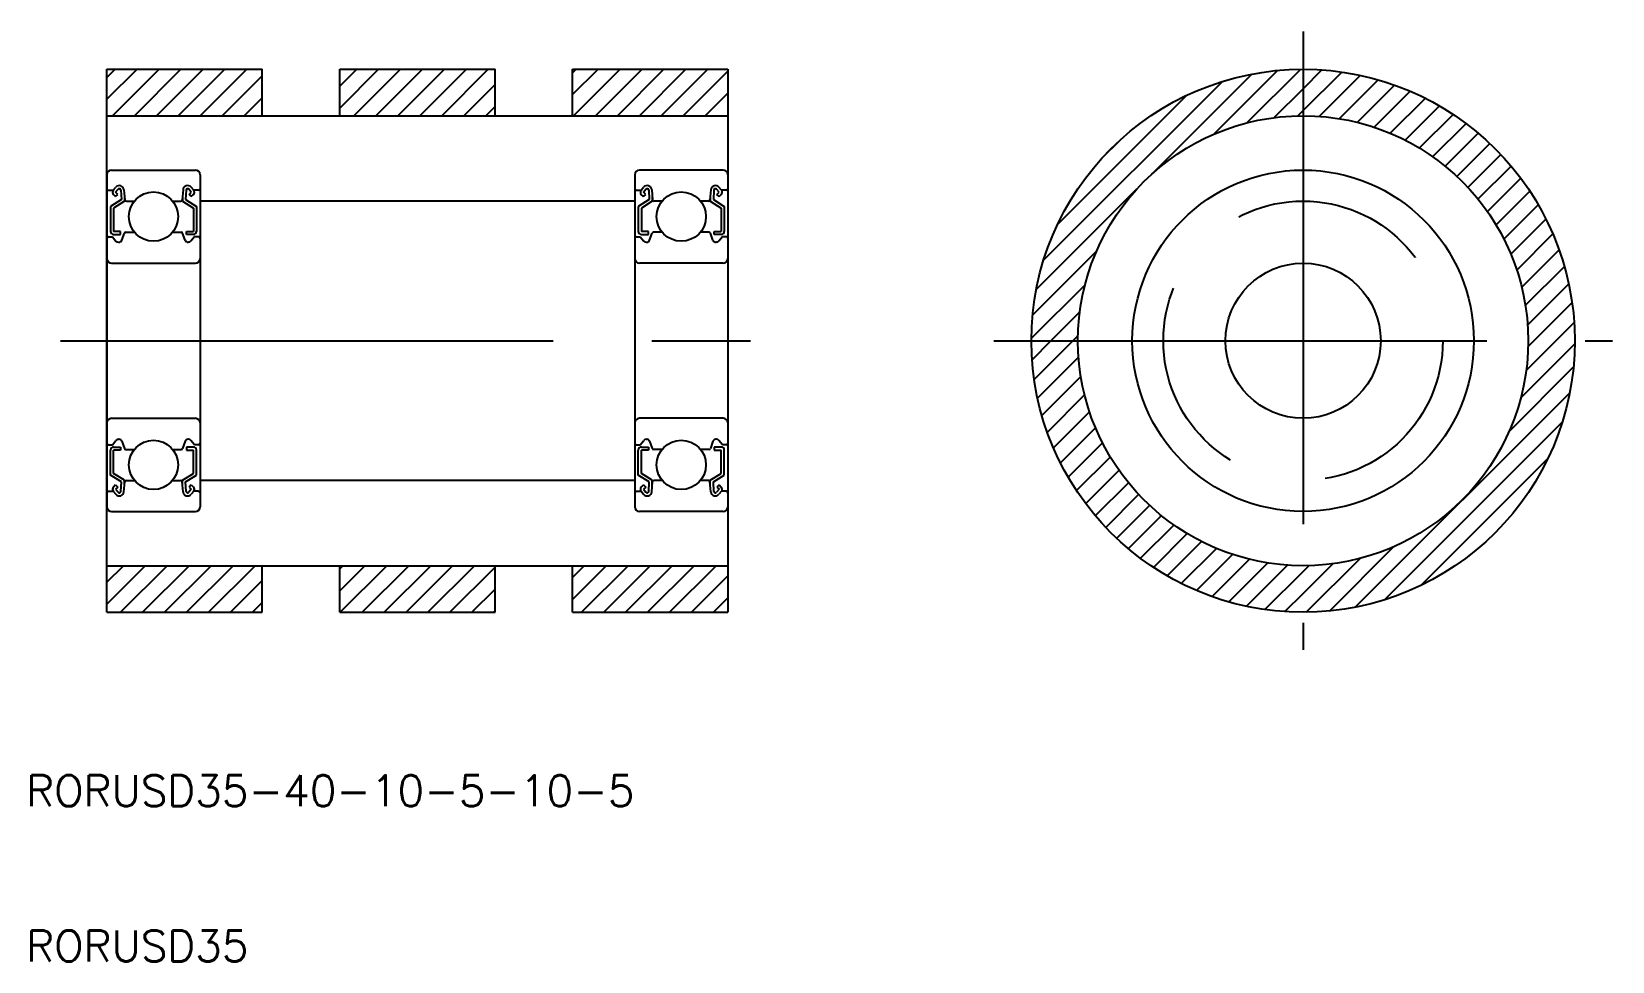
# Model space of a CAD drawing. Extents: x 45 to 147, y 10 to 70.
import ezdxf

# ---------------------------------------------------------------- set-up
doc = ezdxf.new("R2010")
doc.units = 0
doc.linetypes.add('CENTER', pattern=[50.8, 31.75, -6.35, 6.35, -6.35])
doc.linetypes.add('DASHED', pattern=[19.05, 12.7, -6.35])
doc.layers.get('0').update_dxf_attribs({"linetype": 'CONTINUOUS'})
doc.layers.add('CENTER', color=1, linetype='CENTER')
doc.styles.get("Standard").update_dxf_attribs({"font": 'txt.shx'})

# ---------------------------------------------------------------- blocks, each defined once
blk = doc.blocks.new('*X2')
at = {"color": 0, "linetype": 'CONTINUOUS'}
for p, q in [((50, 65.56), (51.94, 67.5)), ((50, 66.97), (50.53, 67.5)), ((50.36, 64.5), (53.36, 67.5)), ((51.77, 64.5), (54.77, 67.5)), ((53.19, 64.5), (56.19, 67.5)), ((54.6, 64.5), (57.6, 67.5)), ((56.01, 64.5), (59.01, 67.5)), ((65, 65), (67.5, 67.5)), ((65, 66.41), (66.09, 67.5)), ((65.91, 64.5), (68.91, 67.5)), ((67.33, 64.5), (70.33, 67.5)), ((68.74, 64.5), (71.74, 67.5)), ((70.16, 64.5), (73.16, 67.5)), ((71.57, 64.5), (74.57, 67.5)), ((80, 65.86), (81.64, 67.5)), ((80, 67.27), (80.23, 67.5)), ((80.06, 64.5), (83.06, 67.5)), ((81.47, 64.5), (84.47, 67.5)), ((82.88, 64.5), (85.88, 67.5)), ((84.3, 64.5), (87.3, 67.5)), ((85.71, 64.5), (88.71, 67.5)), ((87.13, 64.5), (90, 67.37)), ((121.29, 63.3), (125.4, 67.42)), ((123.44, 64.04), (126.9, 67.5)), ((127.05, 66.24), (128.27, 67.46)), ((127.05, 64.83), (129.55, 67.32)), ((57.43, 64.5), (60, 67.07)), ((72.99, 64.5), (75, 66.51)), ((110.34, 55.19), (121.87, 66.71)), ((117.27, 60.7), (123.75, 67.19)), ((125.19, 64.38), (127.05, 66.24)), ((128.1, 64.46), (130.75, 67.11)), ((129.37, 64.31), (131.88, 66.82)), ((130.54, 64.07), (132.95, 66.48)), ((58.84, 64.5), (60, 65.66)), ((88.54, 64.5), (90, 65.96)), ((111.24, 57.5), (119.55, 65.81)), ((131.64, 63.76), (133.96, 66.08)), ((132.67, 63.37), (134.93, 65.63)), ((74.4, 64.5), (75, 65.1)), ((89.96, 64.5), (90, 64.54)), ((126.72, 64.5), (127.05, 64.83)), ((133.63, 62.92), (135.84, 65.13)), ((134.54, 62.42), (136.72, 64.59)), ((135.4, 61.86), (137.55, 64.01)), ((136.2, 61.25), (138.33, 63.38)), ((114.18, 61.86), (115.2, 62.87)), ((136.96, 60.59), (139.08, 62.71)), ((137.66, 59.88), (139.79, 62.01)), ((138.32, 59.13), (140.45, 61.26)), ((138.93, 58.32), (141.08, 60.47)), ((109.87, 53.3), (116.35, 59.78)), ((139.49, 57.46), (141.66, 59.64)), ((139.99, 56.55), (142.2, 58.76)), ((140.44, 55.58), (142.7, 57.84)), ((140.82, 54.55), (143.15, 56.88)), ((109.63, 51.65), (113.75, 55.77)), ((141.14, 53.46), (143.54, 55.86)), ((141.37, 52.28), (143.89, 54.79)), ((109.55, 50.16), (113.01, 53.61)), ((141.52, 51.01), (144.17, 53.66)), ((141.92, 50), (144.38, 52.46)), ((110.81, 50), (112.67, 51.86)), ((143.34, 50), (144.51, 51.18)), ((109.6, 48.78), (110.81, 50)), ((109.73, 47.51), (112.23, 50)), ((112.23, 50), (112.56, 50.33)), ((141.43, 48.09), (143.34, 50)), ((141.55, 49.63), (141.92, 50)), ((109.95, 46.31), (112.59, 48.95)), ((141.08, 46.33), (144.55, 49.8)), ((140.33, 44.16), (144.47, 48.31)), ((110.23, 45.18), (112.74, 47.69)), ((110.58, 44.11), (112.98, 46.51)), ((130.4, 32.82), (144.23, 46.65)), ((110.97, 43.09), (113.3, 45.42)), ((111.42, 42.13), (113.68, 44.39)), ((132.3, 33.3), (143.75, 44.75)), ((111.92, 41.21), (114.13, 43.42)), ((112.46, 40.34), (114.64, 42.51)), ((134.64, 34.23), (142.83, 42.42)), ((113.05, 39.51), (115.2, 41.66)), ((113.67, 38.72), (115.8, 40.85)), ((114.34, 37.97), (116.46, 40.1)), ((115.05, 37.27), (117.17, 39.39)), ((115.8, 36.6), (117.93, 38.73)), ((116.59, 35.98), (118.73, 38.12)), ((117.42, 35.39), (119.59, 37.57)), ((118.29, 34.85), (120.5, 37.06)), ((128.75, 32.58), (132.9, 36.73)), ((119.21, 34.36), (121.47, 36.62)), ((120.18, 33.91), (122.5, 36.23)), ((121.19, 33.51), (123.6, 35.92)), ((122.26, 33.17), (124.78, 35.68)), ((127.25, 32.5), (130.72, 35.97)), ((50, 33.03), (52.47, 35.5)), ((50, 34.44), (51.06, 35.5)), ((50.88, 32.5), (53.88, 35.5)), ((52.3, 32.5), (55.3, 35.5)), ((53.71, 32.5), (56.71, 35.5)), ((55.13, 32.5), (58.13, 35.5)), ((56.54, 32.5), (59.54, 35.5)), ((65, 33.89), (66.61, 35.5)), ((65, 35.3), (65.2, 35.5)), ((65.03, 32.5), (68.03, 35.5)), ((66.44, 32.5), (69.44, 35.5)), ((67.86, 32.5), (70.86, 35.5)), ((69.27, 32.5), (72.27, 35.5)), ((70.68, 32.5), (73.68, 35.5)), ((72.1, 32.5), (75, 35.4)), ((80, 33.33), (82.17, 35.5)), ((80, 34.75), (80.75, 35.5)), ((80.58, 32.5), (83.58, 35.5)), ((82, 32.5), (85, 35.5)), ((83.41, 32.5), (86.41, 35.5)), ((84.83, 32.5), (87.83, 35.5)), ((86.24, 32.5), (89.24, 35.5)), ((87.65, 32.5), (90, 34.85)), ((123.4, 32.89), (126.04, 35.54)), ((124.6, 32.67), (127.05, 35.13)), ((127.05, 33.72), (128.96, 35.63)), ((127.05, 35.13), (127.43, 35.5)), ((57.96, 32.5), (60, 34.54)), ((73.51, 32.5), (75, 33.99)), ((125.88, 32.54), (127.05, 33.72)), ((59.37, 32.5), (60, 33.13)), ((89.07, 32.5), (90, 33.43)), ((74.93, 32.5), (75, 32.57))]:
    blk.add_line(p, q, dxfattribs=at)

msp = doc.modelspace()

# ---------------------------------------------------------------- linework, layer by layer
at = {"color": 7, "linetype": 'CONTINUOUS'}
for p, q in [((50, 67.5), (60, 67.5)), ((50, 32.5), (50, 67.5)), ((60, 64.5), (60, 67.5)), ((65, 67.5), (75, 67.5)), ((65, 64.5), (65, 67.5)), ((75, 64.5), (75, 67.5)), ((80, 67.5), (90, 67.5)), ((80, 64.5), (80, 67.5)), ((90, 67.5), (90, 32.5)), ((50, 64.5), (90, 64.5)), ((50, 60.7), (50, 39.3)), ((50.3, 61), (55.7, 61)), ((56, 60.7), (56, 39.3)), ((84, 60.7), (84, 39.3)), ((89.7, 61), (84.3, 61)), ((90, 60.7), (90, 39.3)), ((50.1, 59.69998), (50.41, 59.69998)), ((50.93202, 59.09796), (50.23202, 58.66095)), ((50.41, 59.69998), (50.572, 59.89299)), ((50.56301, 59.28897), (50.42202, 59.42996)), ((50.563, 59.57098), (50.726, 59.76497)), ((50.563, 59.28897), (50.705, 59.42998)), ((50.70502, 59.42998), (50.56302, 59.57097)), ((50.899, 59.70998), (50.932, 59.09795)), ((51.098, 59.72794), (51.15301, 59.09094)), ((51.132, 59.334), (51.132, 58.987)), ((54.90199, 59.72794), (54.84699, 59.09096)), ((54.868, 59.334), (54.868, 58.98698)), ((55.101, 59.70996), (55.06799, 59.09795)), ((55.06799, 59.09796), (55.76799, 58.66095)), ((55.437, 59.57098), (55.274, 59.76498)), ((55.29498, 59.42998), (55.43698, 59.57097)), ((55.43699, 59.28899), (55.29499, 59.42999)), ((55.59, 59.69998), (55.428, 59.89299)), ((55.43699, 59.28897), (55.57798, 59.42996)), ((55.9, 59.69998), (55.59, 59.69998)), ((84.1, 59.69998), (84.41, 59.69998)), ((84.93201, 59.09796), (84.23201, 58.66095)), ((84.41, 59.69998), (84.572, 59.89299)), ((84.56301, 59.28897), (84.42202, 59.42996)), ((84.563, 59.57098), (84.726, 59.76498)), ((84.56301, 59.28899), (84.70501, 59.42999)), ((84.70502, 59.42998), (84.56302, 59.57097)), ((84.899, 59.70996), (84.93201, 59.09795)), ((85.09801, 59.72794), (85.15301, 59.09096)), ((85.132, 59.334), (85.132, 58.98698)), ((88.902, 59.72794), (88.84699, 59.09094)), ((88.868, 59.334), (88.868, 58.987)), ((89.06798, 59.09796), (89.76798, 58.66095)), ((89.101, 59.70998), (89.068, 59.09795)), ((89.437, 59.57098), (89.274, 59.76497)), ((89.29498, 59.42998), (89.43698, 59.57097)), ((89.437, 59.28897), (89.295, 59.42998)), ((89.59, 59.69998), (89.428, 59.89299)), ((89.43699, 59.28897), (89.57798, 59.42996)), ((89.9, 59.69998), (89.59, 59.69998)), ((50.232, 58.66098), (50.232, 57.04999)), ((50.432, 58.54999), (50.432, 57.04999)), ((51.13201, 58.98695), (50.43201, 58.54996)), ((51.253, 58.99998), (51.76706, 58.99997)), ((54.23294, 58.99997), (54.74699, 58.99998)), ((54.86798, 58.98697), (55.56798, 58.54999)), ((55.568, 58.54999), (55.568, 57.04999)), ((55.768, 58.66098), (55.768, 57.04999)), ((84, 59), (56, 59)), ((84.232, 58.66098), (84.232, 57.04999)), ((84.432, 58.54999), (84.432, 57.04999)), ((85.13202, 58.98697), (84.43202, 58.54999)), ((85.76706, 58.99997), (85.25301, 58.99998)), ((88.747, 58.99998), (88.23294, 58.99997)), ((88.86799, 58.98695), (89.56799, 58.54996)), ((89.568, 58.54999), (89.568, 57.04999)), ((89.768, 58.66098), (89.768, 57.04999)), ((50.882, 57.04999), (50.432, 57.04999)), ((50.882, 56.84999), (50.882, 57.04997)), ((55.118, 57.04999), (55.568, 57.04999)), ((55.118, 56.84999), (55.118, 57.04997)), ((84.882, 57.04999), (84.432, 57.04999)), ((84.882, 56.84999), (84.882, 57.04997)), ((89.118, 57.04999), (89.568, 57.04999)), ((89.118, 56.84999), (89.118, 57.04997)), ((50.1, 56.7), (50.35, 56.7)), ((50.35, 56.7), (50.584, 56.42099)), ((50.432, 56.84999), (50.882, 56.84999)), ((50.737, 56.34999), (50.773, 56.34999)), ((50.96099, 56.48198), (51.12499, 56.93396)), ((51.219, 57), (51.76706, 57)), ((54.23294, 57), (54.781, 57)), ((55.039, 56.48199), (54.87501, 56.93396)), ((55.568, 56.84999), (55.118, 56.84999)), ((55.263, 56.34999), (55.227, 56.34999)), ((55.65, 56.7), (55.416, 56.42099)), ((55.9, 56.7), (55.65, 56.7)), ((84.1, 56.7), (84.35, 56.7)), ((84.35, 56.7), (84.584, 56.42099)), ((84.432, 56.84999), (84.882, 56.84999)), ((84.737, 56.34999), (84.773, 56.34999)), ((84.961, 56.48199), (85.12499, 56.93396)), ((85.76706, 57), (85.219, 57)), ((88.781, 57), (88.23294, 57)), ((89.03901, 56.48198), (88.87501, 56.93396)), ((89.568, 56.84999), (89.118, 56.84999)), ((89.263, 56.34999), (89.227, 56.34999)), ((89.65, 56.7), (89.416, 56.42099)), ((89.9, 56.7), (89.65, 56.7)), ((50.3, 55), (55.7, 55)), ((89.7, 55), (84.3, 55)), ((50.3, 45), (55.7, 45)), ((89.7, 45), (84.3, 45)), ((50.1, 43.3), (50.35, 43.3)), ((50.232, 41.33902), (50.232, 42.95001)), ((50.35, 43.3), (50.584, 43.57901)), ((50.432, 43.15001), (50.882, 43.15001)), ((50.882, 42.95001), (50.432, 42.95001)), ((50.432, 41.45001), (50.432, 42.95001)), ((50.737, 43.65001), (50.773, 43.65001)), ((50.882, 43.15001), (50.882, 42.95003)), ((50.96099, 43.51802), (51.12499, 43.06604)), ((51.219, 43), (51.76706, 43)), ((54.23294, 43), (54.781, 43)), ((55.039, 43.51801), (54.87501, 43.06604)), ((55.118, 43.15001), (55.118, 42.95003)), ((55.568, 43.15001), (55.118, 43.15001)), ((55.118, 42.95001), (55.568, 42.95001)), ((55.263, 43.65001), (55.227, 43.65001)), ((55.65, 43.3), (55.416, 43.57901)), ((55.568, 41.45001), (55.568, 42.95001)), ((55.9, 43.3), (55.65, 43.3)), ((55.768, 41.33902), (55.768, 42.95001)), ((84.1, 43.3), (84.35, 43.3)), ((84.232, 41.33902), (84.232, 42.95001)), ((84.35, 43.3), (84.584, 43.57901)), ((84.432, 43.15001), (84.882, 43.15001)), ((84.432, 41.45001), (84.432, 42.95001)), ((84.882, 42.95001), (84.432, 42.95001)), ((84.737, 43.65001), (84.773, 43.65001)), ((84.882, 43.15001), (84.882, 42.95003)), ((84.961, 43.51801), (85.12499, 43.06604)), ((85.76706, 43), (85.219, 43)), ((88.781, 43), (88.23294, 43)), ((89.03901, 43.51802), (88.87501, 43.06604)), ((89.568, 43.15001), (89.118, 43.15001)), ((89.118, 43.15001), (89.118, 42.95003)), ((89.118, 42.95001), (89.568, 42.95001)), ((89.263, 43.65001), (89.227, 43.65001)), ((89.65, 43.3), (89.416, 43.57901)), ((89.568, 41.45001), (89.568, 42.95001)), ((89.9, 43.3), (89.65, 43.3)), ((89.768, 41.33902), (89.768, 42.95001)), ((50.93202, 40.90204), (50.23202, 41.33905)), ((51.13201, 41.01305), (50.43201, 41.45004)), ((50.78201, 41.23154), (50.78211, 41.23154)), ((50.899, 40.29002), (50.932, 40.90205)), ((50.95701, 41.1223), (50.95701, 41.1224)), ((51.098, 40.27206), (51.15301, 40.90906)), ((51.132, 40.666), (51.132, 41.013)), ((51.253, 41.00002), (51.76706, 41.00003)), ((54.23294, 41.00003), (54.74699, 41.00002)), ((54.90199, 40.27206), (54.84699, 40.90904)), ((54.86798, 41.01303), (55.56798, 41.45001)), ((54.868, 40.666), (54.868, 41.01302)), ((55.06799, 40.90204), (55.76799, 41.33905)), ((55.101, 40.29004), (55.06799, 40.90205)), ((84, 41), (56, 41)), ((84.93201, 40.90204), (84.23201, 41.33905)), ((85.13202, 41.01303), (84.43202, 41.45001)), ((84.899, 40.29004), (84.93201, 40.90205)), ((85.09801, 40.27206), (85.15301, 40.90904)), ((85.132, 40.666), (85.132, 41.01302)), ((85.76706, 41.00003), (85.25301, 41.00002)), ((88.747, 41.00002), (88.23294, 41.00003)), ((88.902, 40.27206), (88.84699, 40.90906)), ((88.86799, 41.01305), (89.56799, 41.45004)), ((88.868, 40.666), (88.868, 41.013)), ((89.04299, 41.1223), (89.04299, 41.1224)), ((89.06798, 40.90204), (89.76798, 41.33905)), ((89.101, 40.29002), (89.068, 40.90205)), ((89.21799, 41.23154), (89.21789, 41.23154)), ((50.1, 40.30002), (50.41, 40.30002)), ((50.41, 40.30002), (50.572, 40.10701)), ((50.56301, 40.71103), (50.42202, 40.57004)), ((50.563, 40.71103), (50.705, 40.57002)), ((50.563, 40.42902), (50.726, 40.23503)), ((50.70502, 40.57002), (50.56302, 40.42903)), ((55.437, 40.42902), (55.274, 40.23502)), ((55.29498, 40.57002), (55.43698, 40.42903)), ((55.43699, 40.71101), (55.29499, 40.57001)), ((55.59, 40.30002), (55.428, 40.10701)), ((55.43699, 40.71103), (55.57798, 40.57004)), ((55.9, 40.30002), (55.59, 40.30002)), ((84.1, 40.30002), (84.41, 40.30002)), ((84.41, 40.30002), (84.572, 40.10701)), ((84.56301, 40.71103), (84.42202, 40.57004)), ((84.563, 40.42902), (84.726, 40.23502)), ((84.56301, 40.71101), (84.70501, 40.57001)), ((84.70502, 40.57002), (84.56302, 40.42903)), ((89.437, 40.42902), (89.274, 40.23503)), ((89.29498, 40.57002), (89.43698, 40.42903)), ((89.437, 40.71103), (89.295, 40.57002)), ((89.59, 40.30002), (89.428, 40.10701)), ((89.43699, 40.71103), (89.57798, 40.57004)), ((89.9, 40.30002), (89.59, 40.30002)), ((50.3, 39), (55.7, 39)), ((89.7, 39), (84.3, 39)), ((50, 35.5), (90, 35.5)), ((60, 32.5), (60, 35.5)), ((65, 32.5), (65, 35.5)), ((75, 32.5), (75, 35.5)), ((80, 32.5), (80, 35.5)), ((50, 32.5), (60, 32.5)), ((65, 32.5), (75, 32.5)), ((80, 32.5), (90, 32.5))]:
    msp.add_line(p, q, dxfattribs=at)
for centre, radius in [((127.0539, 50), 17.5), ((127.0539, 50), 14.5), ((127.0539, 50), 11), ((53, 58), 1.5875), ((87, 58), 1.5875), ((127.0539, 50), 5), ((53, 42), 1.5875), ((87, 42), 1.5875)]:
    msp.add_circle(centre, radius, dxfattribs=at)
at = {"color": 3, "linetype": 'DASHED'}
msp.add_circle((127.0539, 50), 9, dxfattribs=at)
at = {"color": 7, "linetype": 'CONTINUOUS'}
for centre, radius, start, end in [((50.3, 60.7), 0.3, 90, 180), ((55.7, 60.7), 0.3, 0, 90), ((84.3, 60.7), 0.3, 90, 180), ((89.7, 60.7), 0.3, 0, 90), ((50.1, 59.79999), 0.10001, 180.00005, 270.00003), ((50.563, 59.571), 0.20013, 139.86482, 225.00006), ((50.801, 59.70198), 0.29813, 5.00049, 140.17136), ((50.801, 59.70198), 0.09832, 4.66455, 139.97394), ((51.253, 59.09999), 0.10042, 185.14438, 270.00003), ((54.747, 59.09999), 0.1004, 269.99948, 354.85568), ((55.199, 59.70198), 0.29813, 39.82861, 174.99974), ((55.199, 59.70198), 0.09833, 40.02637, 175.33574), ((55.437, 59.571), 0.20012, 314.99673, 40.13525), ((55.9, 59.79999), 0.1, 269.99948, 359.99126), ((84.1, 59.79999), 0.1, 180.00874, 270.00052), ((84.563, 59.571), 0.20012, 139.86475, 225.00327), ((84.801, 59.70198), 0.29813, 5.00026, 140.17139), ((84.801, 59.70198), 0.09833, 4.66426, 139.97363), ((85.253, 59.09999), 0.1004, 185.14432, 270.00052), ((88.747, 59.09999), 0.10042, 269.99997, 354.85562), ((89.199, 59.70198), 0.29813, 39.82864, 174.99951), ((89.199, 59.70198), 0.09832, 40.02606, 175.33545), ((89.437, 59.571), 0.20013, 314.99994, 40.13518), ((89.9, 59.79999), 0.10001, 269.99997, 359.99995), ((50.432, 57.04999), 0.20001, 180.00005, 270.00003), ((55.568, 57.04999), 0.2, 269.99976, 359.99563), ((84.432, 57.04999), 0.2, 180.00437, 270.00024), ((89.568, 57.04999), 0.20001, 269.99997, 359.99995), ((50.1, 56.59999), 0.1, 89.99951, 180.00005), ((50.737, 56.54999), 0.20013, 220.13838, 270.00003), ((50.773, 56.54999), 0.2, 270.00003, 340.11166), ((51.219, 56.89999), 0.1, 89.99951, 160.11572), ((54.781, 56.89999), 0.09999, 19.88452, 90.00024), ((55.227, 56.54999), 0.20001, 199.88831, 269.99976), ((55.263, 56.54999), 0.20013, 269.99976, 319.86147), ((55.9, 56.59999), 0.09999, 359.99126, 90.00024), ((84.1, 56.59999), 0.09999, 89.99976, 180.00874), ((84.737, 56.54999), 0.20013, 220.13853, 270.00024), ((84.773, 56.54999), 0.20001, 270.00024, 340.11169), ((85.219, 56.89999), 0.09999, 89.99976, 160.11548), ((88.781, 56.89999), 0.1, 19.88428, 90.00049), ((89.227, 56.54999), 0.2, 199.88834, 269.99997), ((89.263, 56.54999), 0.20013, 269.99997, 319.86162), ((89.9, 56.59999), 0.1, 359.99995, 90.00049), ((50.3, 55.3), 0.3, 180, 270), ((55.7, 55.3), 0.3, 270, 0), ((84.3, 55.3), 0.3, 180, 270), ((89.7, 55.3), 0.3, 270, 0), ((50.3, 44.7), 0.3, 90, 180), ((55.7, 44.7), 0.3, 0, 90), ((84.3, 44.7), 0.3, 90, 180), ((89.7, 44.7), 0.3, 0, 90), ((50.1, 43.40001), 0.1, 179.99995, 270.00049), ((50.432, 42.95001), 0.20001, 89.99997, 179.99995), ((50.737, 43.45001), 0.20013, 89.99997, 139.86162), ((50.773, 43.45001), 0.2, 19.88834, 89.99997), ((51.219, 43.10001), 0.1, 199.88428, 270.00049), ((54.781, 43.10001), 0.09999, 269.99976, 340.11548), ((55.227, 43.45001), 0.20001, 90.00024, 160.11169), ((55.263, 43.45001), 0.20013, 40.13853, 90.00024), ((55.568, 42.95001), 0.2, 0.00437, 90.00024), ((55.9, 43.40001), 0.09999, 269.99976, 0.00874), ((84.1, 43.40001), 0.09999, 179.99126, 270.00024), ((84.432, 42.95001), 0.2, 89.99976, 179.99563), ((84.737, 43.45001), 0.20013, 89.99976, 139.86147), ((84.773, 43.45001), 0.20001, 19.88831, 89.99976), ((85.219, 43.10001), 0.09999, 199.88452, 270.00024), ((88.781, 43.10001), 0.1, 269.99951, 340.11572), ((89.227, 43.45001), 0.2, 90.00003, 160.11166), ((89.263, 43.45001), 0.20013, 40.13838, 90.00003), ((89.568, 42.95001), 0.20001, 0.00005, 90.00003), ((89.9, 43.40001), 0.1, 269.99951, 0.00005), ((51.253, 40.90001), 0.10042, 89.99997, 174.85562), ((54.747, 40.90001), 0.1004, 5.14432, 90.00052), ((85.253, 40.90001), 0.1004, 89.99948, 174.85568), ((88.747, 40.90001), 0.10042, 5.14438, 90.00003), ((50.1, 40.20001), 0.10001, 89.99997, 179.99995), ((50.563, 40.429), 0.20013, 134.99994, 220.13518), ((50.801, 40.29802), 0.29813, 219.82864, 354.99951), ((50.801, 40.29802), 0.09832, 220.02606, 355.33545), ((55.199, 40.29802), 0.29813, 185.00026, 320.17139), ((55.199, 40.29802), 0.09833, 184.66426, 319.97363), ((55.437, 40.429), 0.20012, 319.86475, 45.00327), ((55.9, 40.20001), 0.1, 0.00874, 90.00052), ((84.1, 40.20001), 0.1, 89.99948, 179.99126), ((84.563, 40.429), 0.20012, 134.99673, 220.13525), ((84.801, 40.29802), 0.29813, 219.82861, 354.99974), ((84.801, 40.29802), 0.09833, 220.02637, 355.33574), ((89.199, 40.29802), 0.29813, 185.00049, 320.17136), ((89.199, 40.29802), 0.09832, 184.66455, 319.97394), ((89.437, 40.429), 0.20013, 319.86482, 45.00006), ((89.9, 40.20001), 0.10001, 0.00005, 90.00003), ((50.3, 39.3), 0.3, 180, 270), ((55.7, 39.3), 0.3, 270, 0), ((84.3, 39.3), 0.3, 180, 270), ((89.7, 39.3), 0.3, 270, 0)]:
    msp.add_arc(centre, radius, start, end, dxfattribs=at)
at = {"layer": 'CENTER', "color": 1, "linetype": 'CENTER'}
for p, q in [((127.0539, 69.92387), (127.0539, 30.07613)), ((47, 50), (93, 50)), ((107.13003, 50), (146.97777, 50))]:
    msp.add_line(p, q, dxfattribs=at)

# ---------------------------------------------------------------- block references
at = {"color": 3, "linetype": 'CONTINUOUS'}
msp.add_blockref('*X2', (0, 0), dxfattribs=at)

# ---------------------------------------------------------------- texts
at = {"color": 7, "linetype": 'CONTINUOUS'}
for s, p in [('RORUSD35-40-10-5-10-5', (44.80701, 20)), ('RORUSD35', (44.80701, 10))]:
    msp.add_text(s, height=2, dxfattribs=at).set_placement(p)

doc.saveas('drawing.dxf')
